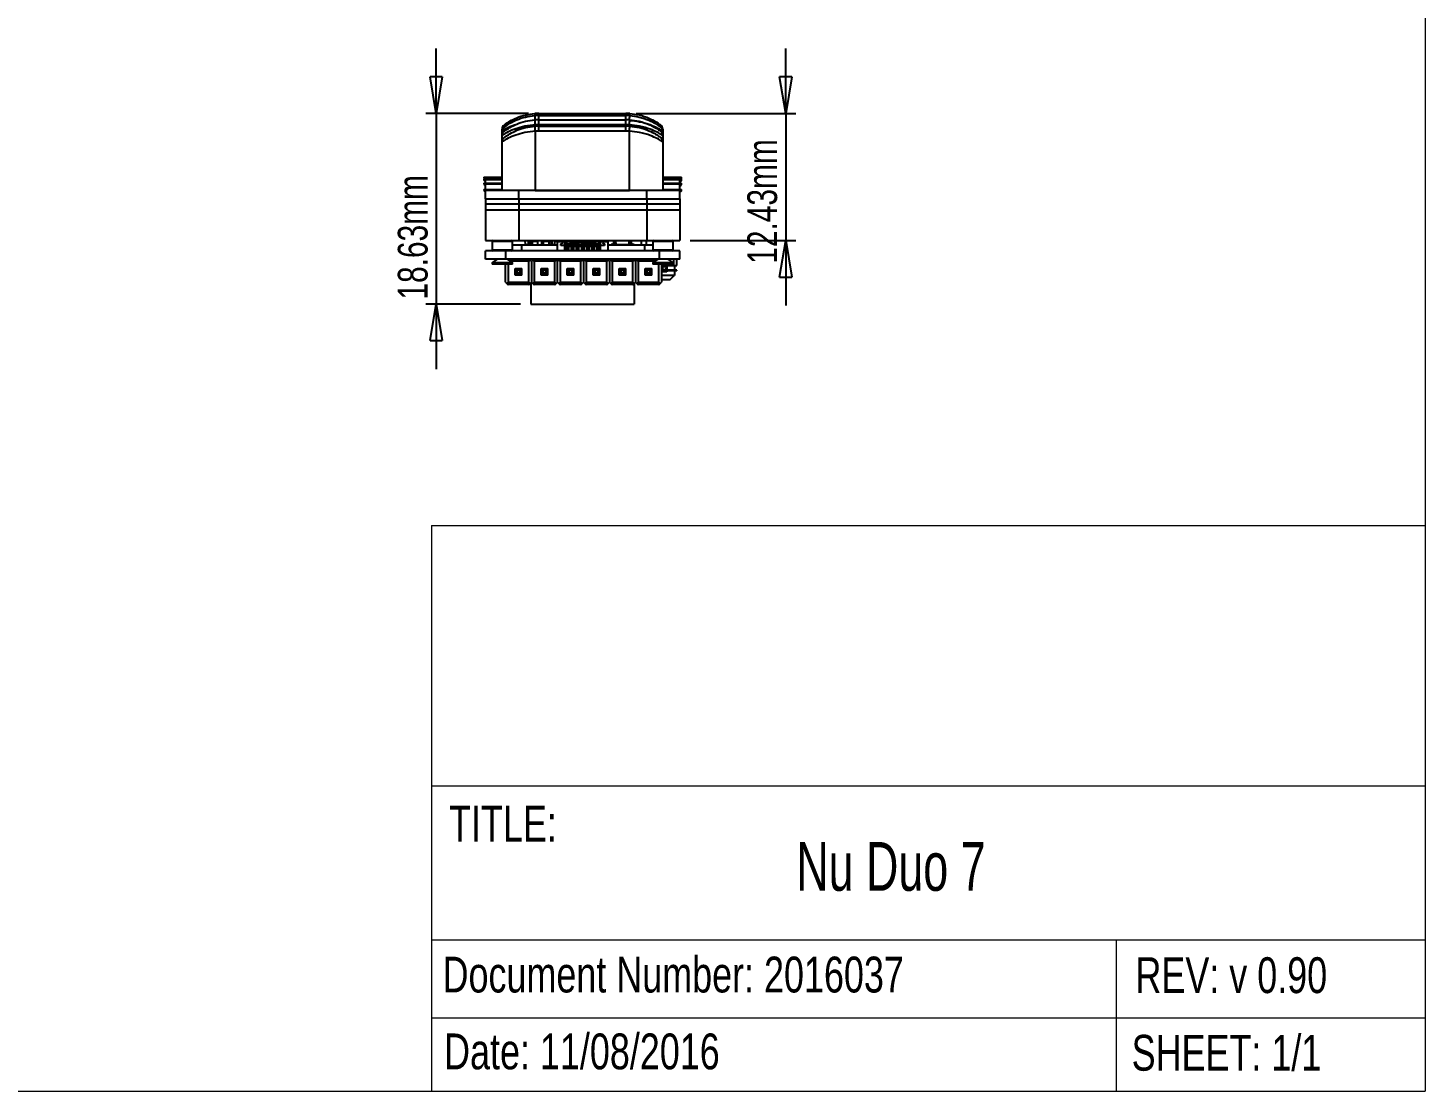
# Model space of a CAD drawing. Header units: millimetres. Extents: x 5 to 292, y 4 to 204.
# Drawn here: x 155.4 to 291.9, y 4.5 to 108.3 of the extents above; entities that cross this region are included whole.
import ezdxf

# ---------------------------------------------------------------- set-up
doc = ezdxf.new("R2010")
doc.units = ezdxf.units.MM
doc.layers.add('LAYER_1', color=179, linetype='Continuous')
doc.styles.add('SLDTEXTSTYLE0', font='TXT', dxfattribs={"width": 0.75})
doc.styles.add('SLDTEXTSTYLE1', font='TXT', dxfattribs={"width": 0.6875})
doc.dimstyles.new('SLDDIMSTYLE0', dxfattribs={"dimtxt": 2.910417, "dimasz": 3.556, "dimexe": 0, "dimexo": 0.0625, "dimgap": 0.727604, "dimtad": 1, "dimrnd": 1e-09, "dimzin": 12, "dimdsep": 46, "dimtxsty": 'SLDTEXTSTYLE0', "dimblk1": 'CLOSED', "dimblk2": 'CLOSED', "dimsah": 1, "dimcen": 0.09, "dimadec": 0, "dimazin": 3, "dimtfac": 1, "dimtmove": 0, "dimatfit": 0, "dimldrblk": 'CLOSED', "dimfxl": 1, "dimfrac": 2, "dimtolj": 1, "dimtzin": 12, "dimarcsym": 0})

# ---------------------------------------------------------------- blocks, each defined once
blk = doc.blocks.new('_CLOSED')
at = {"color": 0, "linetype": 'ByBlock', "lineweight": -2}
for p, q in [((-1, 0.166667), (0, 0)), ((-1, 0.166667), (-1, -0.166667)), ((0, 0), (-1, -0.166667)), ((0, 0), (-1, 0))]:
    blk.add_line(p, q, dxfattribs=at)
blk = doc.blocks.new('_D')
at = {"layer": 'LAYER_1'}
for p, q in [((195.3, 100), (195.3, 106.35)), ((204.33, 100), (194.3, 100)), ((195.3, 100), (195.3, 81.37)), ((203.54, 81.37), (194.3, 81.37)), ((195.3, 81.37), (195.3, 75.02))]:
    blk.add_line(p, q, dxfattribs=at)
at = {"layer": 'LAYER_1', "xscale": 3.556, "yscale": 3.556}
for p, rotation in [((195.3, 100, -24.39), 270), ((195.3, 81.37, -24.39), 90)]:
    blk.add_blockref('_CLOSED', p, dxfattribs=dict(at, rotation=rotation))
at = {"layer": 'LAYER_1', "insert": (191.55, 81.81), "char_height": 2.91, "attachment_point": 1, "rotation": 90, "style": 'SLDTEXTSTYLE0'}
blk.add_mtext('18.63mm', dxfattribs=at)
blk = doc.blocks.new('_D_1')
at = {"layer": 'LAYER_1'}
for p, q in [((229.45, 100), (229.45, 106.35)), ((214.83, 100), (230.45, 100)), ((229.45, 100), (229.45, 87.57)), ((220.11, 87.57), (230.45, 87.57)), ((229.45, 87.57), (229.45, 81.22))]:
    blk.add_line(p, q, dxfattribs=at)
at = {"layer": 'LAYER_1', "xscale": 3.556, "yscale": 3.556}
for p, rotation in [((229.45, 100, -24.39), 270), ((229.45, 87.57, -24.39), 90)]:
    blk.add_blockref('_CLOSED', p, dxfattribs=dict(at, rotation=rotation))
at = {"layer": 'LAYER_1', "insert": (225.7, 85.31), "char_height": 2.91, "attachment_point": 1, "rotation": 90, "style": 'SLDTEXTSTYLE0'}
blk.add_mtext('12.43mm', dxfattribs=at)

msp = doc.modelspace()

# ---------------------------------------------------------------- linework, layer by layer
at = {"color": 7, "linetype": 'Continuous', "lineweight": 18}
for p, q in [((291.92, 204.48), (291.92, 4.48)), ((194.842, 59.73), (291.92, 59.73)), ((194.842, 59.73), (194.842, 4.48)), ((291.92, 34.257), (194.842, 34.257)), ((194.842, 19.24), (291.92, 19.24)), ((261.764, 11.63), (261.764, 19.24)), ((194.842, 11.63), (291.92, 11.63)), ((261.764, 4.48), (261.764, 11.63)), ((4.92, 4.48), (291.92, 4.48))]:
    msp.add_line(p, q, dxfattribs=at)
at = {"color": 7, "linetype": 'Continuous', "lineweight": 25}
for p, q in [((205.334, 99.998), (213.834, 99.998)), ((205.334, 99.794), (213.834, 99.794)), ((201.734, 98.261), (201.734, 98.465)), ((205.334, 98.884), (205.334, 99.384)), ((205.334, 99.384), (213.834, 99.384)), ((213.834, 98.884), (205.334, 98.884)), ((205.334, 98.268), (205.334, 98.768)), ((205.334, 98.768), (213.834, 98.768)), ((213.834, 98.884), (213.834, 99.384)), ((213.834, 98.268), (213.834, 98.768)), ((217.434, 98.465), (217.434, 98.261)), ((201.734, 97.851), (201.734, 98.261)), ((201.734, 97.235), (201.734, 97.851)), ((201.734, 92.468), (201.734, 97.235)), ((204.984, 98.257), (204.984, 92.468)), ((213.834, 98.268), (205.334, 98.268)), ((214.184, 92.468), (214.184, 98.257)), ((217.434, 98.261), (217.434, 97.851)), ((217.434, 97.851), (217.434, 97.235)), ((217.434, 97.235), (217.434, 92.468)), ((199.965, 93.784), (199.965, 93.698)), ((199.965, 93.784), (201.734, 93.784)), ((199.965, 93.58), (199.965, 93.494)), ((199.965, 93.58), (201.734, 93.58)), ((199.965, 93.17), (199.965, 93.084)), ((199.965, 93.17), (201.734, 93.17)), ((200.006, 93.618), (200.058, 93.58)), ((200.006, 93.413), (200.115, 93.334)), ((200.006, 93.003), (200.115, 92.924)), ((200.115, 93.58), (200.115, 93.698)), ((201.734, 93.698), (200.115, 93.698)), ((200.115, 93.17), (200.115, 93.494)), ((201.734, 93.494), (200.115, 93.494)), ((200.115, 92.554), (200.115, 93.084)), ((201.734, 93.084), (200.115, 93.084)), ((217.434, 93.784), (219.264, 93.784)), ((219.115, 93.698), (217.434, 93.698)), ((217.434, 93.58), (219.264, 93.58)), ((219.115, 93.494), (217.434, 93.494)), ((217.434, 93.17), (219.264, 93.17)), ((219.115, 93.084), (217.434, 93.084)), ((219.115, 93.58), (219.115, 93.698)), ((219.115, 93.17), (219.115, 93.494)), ((219.115, 93.334), (219.223, 93.413)), ((219.115, 92.554), (219.115, 93.084)), ((219.115, 92.924), (219.223, 93.003)), ((219.171, 93.58), (219.223, 93.618)), ((219.265, 93.698), (219.265, 93.784)), ((219.265, 93.494), (219.265, 93.58)), ((219.265, 93.084), (219.265, 93.17)), ((199.965, 92.554), (199.965, 92.468)), ((199.965, 92.554), (201.734, 92.554)), ((200.006, 92.388), (200.115, 92.309)), ((200.115, 91.668), (200.115, 92.468)), ((203.365, 92.468), (200.115, 92.468)), ((200.115, 91.668), (200.115, 91.168)), ((200.115, 91.668), (203.365, 91.668)), ((203.365, 91.668), (203.365, 92.468)), ((215.865, 92.468), (203.365, 92.468)), ((203.365, 91.668), (203.365, 91.168)), ((203.365, 91.668), (215.865, 91.668)), ((204.984, 92.468), (214.184, 92.468)), ((215.865, 91.668), (215.865, 92.468)), ((219.115, 92.468), (215.865, 92.468)), ((215.865, 91.668), (215.865, 91.168)), ((215.865, 91.668), (219.115, 91.668)), ((217.434, 92.554), (219.264, 92.554)), ((219.115, 91.668), (219.115, 92.468)), ((219.115, 92.309), (219.223, 92.388)), ((219.115, 91.668), (219.115, 91.168)), ((219.265, 92.468), (219.265, 92.554)), ((200.115, 91.168), (200.115, 90.568)), ((200.115, 91.168), (203.365, 91.168)), ((200.115, 90.568), (200.115, 87.568)), ((200.115, 90.568), (203.365, 90.568)), ((203.365, 91.168), (203.365, 90.568)), ((203.365, 91.168), (215.865, 91.168)), ((203.365, 90.568), (203.365, 87.568)), ((203.365, 90.568), (215.865, 90.568)), ((215.865, 91.168), (215.865, 90.568)), ((215.865, 91.168), (219.115, 91.168)), ((215.865, 90.568), (215.865, 87.568)), ((215.865, 90.568), (219.115, 90.568)), ((219.115, 91.168), (219.115, 90.568)), ((219.115, 90.568), (219.115, 87.568)), ((200.115, 87.568), (203.365, 87.568)), ((200.765, 87.468), (200.765, 86.668)), ((202.765, 86.668), (202.765, 87.468)), ((203.365, 87.568), (215.865, 87.568)), ((204.035, 87.191), (203.989, 87.568)), ((204.278, 87.568), (204.278, 87.338)), ((204.702, 87.168), (204.702, 87.518)), ((204.702, 87.518), (205.212, 87.518)), ((204.708, 87.528), (204.708, 87.518)), ((204.708, 87.528), (205.207, 87.528)), ((204.761, 87.528), (204.761, 87.568)), ((205.137, 87.528), (205.137, 87.568)), ((205.207, 87.528), (205.207, 87.518)), ((205.212, 87.518), (205.212, 87.173)), ((205.58, 87.518), (205.73, 87.518)), ((205.58, 87.518), (205.58, 87.173)), ((205.73, 87.488), (205.61, 87.488)), ((205.61, 87.198), (205.61, 87.488)), ((205.73, 87.518), (205.73, 87.488)), ((205.73, 87.518), (205.781, 87.518)), ((205.73, 87.488), (205.798, 87.488)), ((205.78, 87.517), (205.798, 87.517)), ((205.78, 87.517), (205.78, 87.488)), ((205.781, 87.528), (205.781, 87.518)), ((205.781, 87.528), (205.803, 87.528)), ((205.781, 87.518), (205.798, 87.518)), ((205.798, 87.168), (205.798, 87.518)), ((205.798, 87.518), (206.308, 87.518)), ((205.803, 87.528), (205.803, 87.518)), ((205.803, 87.528), (206.302, 87.528)), ((205.997, 87.568), (205.997, 87.528)), ((206.15, 87.568), (206.15, 87.528)), ((206.302, 87.528), (206.302, 87.518)), ((206.302, 87.528), (206.38, 87.528)), ((206.308, 87.518), (206.308, 87.173)), ((206.308, 87.518), (206.38, 87.518)), ((206.308, 87.517), (206.38, 87.517)), ((206.308, 87.488), (206.43, 87.488)), ((206.38, 87.528), (206.38, 87.518)), ((206.38, 87.528), (206.38, 87.518)), ((206.38, 87.528), (206.38, 87.528)), ((206.38, 87.518), (206.43, 87.518)), ((206.38, 87.488), (206.38, 87.517)), ((206.43, 87.518), (206.43, 87.488)), ((206.58, 87.518), (206.43, 87.518)), ((206.43, 87.488), (206.55, 87.488)), ((206.55, 87.488), (206.55, 87.198)), ((206.58, 87.168), (206.58, 87.518)), ((206.634, 87.338), (206.634, 87.568)), ((206.891, 87.168), (206.891, 87.518)), ((206.891, 87.518), (207.401, 87.518)), ((206.896, 87.528), (206.896, 87.518)), ((206.896, 87.528), (207.396, 87.528)), ((206.917, 87.528), (206.922, 87.568)), ((207.116, 87.468), (207.116, 86.568)), ((207.116, 87.468), (207.566, 87.468)), ((207.396, 87.528), (207.396, 87.518)), ((207.401, 87.518), (207.401, 87.468)), ((207.566, 87.468), (207.616, 87.468)), ((207.566, 87.468), (207.616, 87.418)), ((207.616, 87.448), (207.587, 87.448)), ((207.616, 87.468), (207.616, 87.518)), ((207.616, 87.518), (207.738, 87.518)), ((207.616, 87.468), (207.866, 87.468)), ((207.616, 87.418), (207.616, 87.468)), ((207.616, 87.418), (207.616, 87.288)), ((207.622, 87.528), (207.622, 87.518)), ((207.622, 87.528), (207.623, 87.528)), ((207.623, 87.528), (207.623, 87.518)), ((207.623, 87.528), (207.738, 87.528)), ((207.738, 87.468), (207.738, 87.568)), ((207.808, 87.568), (207.808, 87.468)), ((207.808, 87.528), (207.918, 87.528)), ((207.808, 87.518), (207.919, 87.518)), ((207.866, 87.468), (207.916, 87.468)), ((207.866, 87.088), (207.866, 87.468)), ((207.925, 87.468), (207.913, 87.568)), ((207.916, 87.468), (208.016, 87.468)), ((207.916, 87.088), (207.916, 87.468)), ((208.004, 87.468), (208.004, 87.518)), ((208.004, 87.518), (208.514, 87.518)), ((208.009, 87.528), (208.009, 87.518)), ((208.009, 87.528), (208.508, 87.528)), ((208.016, 87.468), (208.416, 87.468)), ((208.016, 87.468), (208.016, 87.258)), ((208.416, 87.468), (208.516, 87.468)), ((208.416, 87.258), (208.416, 87.468)), ((208.508, 87.528), (208.508, 87.518)), ((208.514, 87.518), (208.514, 87.468)), ((208.516, 87.468), (210.716, 87.468)), ((208.516, 87.338), (208.516, 87.468)), ((208.566, 87.378), (208.566, 87.428)), ((208.566, 87.428), (210.666, 87.428)), ((210.666, 87.378), (208.566, 87.378)), ((209.095, 87.468), (209.095, 87.518)), ((209.095, 87.518), (209.605, 87.518)), ((209.101, 87.528), (209.101, 87.518)), ((209.101, 87.528), (209.6, 87.528)), ((209.241, 87.528), (209.246, 87.568)), ((209.286, 87.528), (209.286, 87.568)), ((209.35, 87.528), (209.35, 87.568)), ((209.42, 87.568), (209.42, 87.528)), ((209.6, 87.528), (209.6, 87.518)), ((209.605, 87.518), (209.605, 87.468)), ((210.177, 87.468), (210.177, 87.518)), ((210.177, 87.518), (210.687, 87.518)), ((210.182, 87.528), (210.182, 87.518)), ((210.182, 87.528), (210.682, 87.528)), ((210.666, 87.428), (210.666, 87.378)), ((210.675, 87.568), (210.675, 87.528)), ((210.682, 87.528), (210.682, 87.518)), ((210.687, 87.518), (210.687, 87.468)), ((210.716, 87.468), (210.816, 87.468)), ((210.716, 87.338), (210.716, 87.468)), ((210.811, 87.518), (210.972, 87.518)), ((210.811, 87.468), (210.811, 87.518)), ((210.816, 87.528), (210.816, 87.518)), ((210.816, 87.528), (210.817, 87.528)), ((210.816, 87.468), (211.216, 87.468)), ((210.816, 87.468), (210.816, 87.258)), ((210.817, 87.528), (210.817, 87.518)), ((210.817, 87.528), (210.977, 87.528)), ((210.972, 87.468), (210.972, 87.518)), ((210.972, 87.518), (211.482, 87.518)), ((210.977, 87.528), (210.977, 87.518)), ((210.977, 87.528), (211.476, 87.528)), ((211.158, 87.528), (211.158, 87.568)), ((211.216, 87.468), (211.316, 87.468)), ((211.216, 87.258), (211.216, 87.468)), ((211.316, 87.468), (211.366, 87.468)), ((211.316, 87.088), (211.316, 87.468)), ((211.366, 87.468), (211.616, 87.468)), ((211.366, 87.088), (211.366, 87.468)), ((211.442, 87.528), (211.447, 87.568)), ((211.476, 87.528), (211.476, 87.518)), ((211.482, 87.518), (211.482, 87.468)), ((211.616, 87.468), (211.666, 87.468)), ((211.616, 87.418), (211.666, 87.468)), ((211.616, 87.418), (211.616, 87.468)), ((211.646, 87.448), (211.616, 87.448)), ((211.616, 87.418), (211.616, 87.288)), ((211.666, 87.468), (212.116, 87.468)), ((212.116, 86.568), (212.116, 87.468)), ((212.667, 87.338), (212.667, 87.568)), ((212.737, 87.568), (212.737, 87.338)), ((212.737, 87.394), (212.863, 87.394)), ((212.888, 87.191), (212.842, 87.568)), ((214.128, 87.191), (214.175, 87.568)), ((214.153, 87.394), (214.218, 87.394)), ((214.218, 87.394), (214.218, 87.389)), ((214.218, 87.168), (214.218, 87.389)), ((214.279, 87.338), (214.279, 87.568)), ((214.349, 87.568), (214.349, 87.338)), ((215.322, 87.568), (215.322, 87.168)), ((215.822, 87.568), (215.822, 87.168)), ((215.865, 87.568), (219.115, 87.568)), ((216.465, 87.468), (216.465, 86.668)), ((218.465, 86.668), (218.465, 87.468)), ((200.115, 85.768), (200.115, 86.568)), ((202.115, 86.568), (200.115, 86.568)), ((202.115, 85.768), (202.115, 86.568)), ((217.115, 86.568), (202.115, 86.568)), ((202.765, 87.168), (203.649, 87.168)), ((203.649, 87.168), (203.649, 86.568)), ((203.649, 87.168), (207.116, 87.168)), ((204.035, 87.191), (204.278, 87.191)), ((204.278, 87.338), (204.278, 87.238)), ((204.278, 87.168), (204.278, 87.238)), ((204.278, 87.238), (204.702, 87.238)), ((205.212, 87.173), (205.212, 87.168)), ((205.58, 87.168), (205.58, 87.173)), ((205.798, 87.198), (205.61, 87.198)), ((206.33, 87.198), (206.308, 87.198)), ((206.308, 87.173), (206.308, 87.168)), ((206.55, 87.198), (206.33, 87.198)), ((206.33, 87.198), (206.33, 87.168)), ((206.634, 87.238), (206.58, 87.238)), ((206.634, 87.238), (206.634, 87.338)), ((206.634, 87.168), (206.634, 87.238)), ((206.634, 87.191), (206.876, 87.191)), ((206.876, 87.191), (206.891, 87.318)), ((207.486, 87.248), (207.616, 87.288)), ((207.486, 87.088), (207.486, 87.248)), ((207.866, 87.088), (207.486, 87.088)), ((207.516, 87.228), (207.616, 87.258)), ((207.516, 87.148), (207.516, 87.228)), ((207.616, 87.088), (207.516, 87.148)), ((207.616, 87.258), (207.616, 87.288)), ((207.866, 86.568), (207.866, 87.088)), ((208.031, 87.088), (207.866, 87.088)), ((207.866, 87.038), (208.031, 87.038)), ((208.016, 87.153), (207.951, 87.088)), ((207.981, 86.998), (207.981, 86.658)), ((208.031, 86.998), (207.981, 86.998)), ((208.031, 86.948), (207.981, 86.998)), ((207.981, 86.658), (208.031, 86.708)), ((207.981, 86.658), (208.031, 86.658)), ((208.031, 86.968), (208.011, 86.968)), ((208.016, 87.258), (208.416, 87.258)), ((208.016, 87.258), (208.016, 87.153)), ((208.016, 87.198), (208.031, 87.198)), ((208.016, 87.153), (208.016, 87.085)), ((208.016, 87.085), (208.016, 87.038)), ((208.031, 87.218), (208.031, 87.258)), ((208.031, 87.038), (208.031, 87.218)), ((208.031, 87.218), (208.201, 87.218)), ((208.031, 86.918), (208.031, 87.038)), ((208.031, 87.038), (208.201, 87.038)), ((208.031, 86.848), (208.031, 86.918)), ((208.031, 86.918), (208.201, 86.918)), ((208.201, 86.848), (208.031, 86.848)), ((208.031, 86.668), (208.031, 86.848)), ((208.031, 86.568), (208.031, 86.668)), ((208.031, 86.668), (208.201, 86.668)), ((208.201, 87.218), (208.201, 87.258)), ((208.201, 87.038), (208.201, 87.218)), ((208.201, 87.198), (208.216, 87.198)), ((208.281, 87.088), (208.201, 87.088)), ((208.201, 87.038), (208.531, 87.038)), ((208.201, 86.918), (208.201, 87.038)), ((208.251, 86.998), (208.201, 86.998)), ((208.201, 86.948), (208.251, 86.998)), ((208.221, 86.968), (208.201, 86.968)), ((208.201, 86.848), (208.201, 86.918)), ((208.201, 86.668), (208.201, 86.848)), ((208.201, 86.708), (208.251, 86.658)), ((208.201, 86.568), (208.201, 86.668)), ((208.201, 86.658), (208.251, 86.658)), ((208.216, 87.153), (208.216, 87.258)), ((208.231, 87.138), (208.216, 87.153)), ((208.216, 87.153), (208.216, 87.102)), ((208.216, 87.102), (208.216, 87.044)), ((208.281, 87.088), (208.231, 87.138)), ((208.501, 87.138), (208.231, 87.138)), ((208.251, 86.658), (208.251, 86.998)), ((208.281, 87.088), (208.451, 87.088)), ((208.516, 87.258), (208.416, 87.258)), ((208.501, 87.138), (208.451, 87.088)), ((208.531, 87.088), (208.451, 87.088)), ((208.481, 86.998), (208.481, 86.658)), ((208.531, 86.998), (208.481, 86.998)), ((208.531, 86.948), (208.481, 86.998)), ((208.481, 86.658), (208.531, 86.708)), ((208.481, 86.658), (208.531, 86.658)), ((208.516, 87.153), (208.501, 87.138)), ((208.531, 86.968), (208.511, 86.968)), ((208.516, 87.338), (208.516, 87.258)), ((210.716, 87.338), (208.516, 87.338)), ((208.716, 87.298), (208.516, 87.298)), ((208.516, 87.258), (208.516, 87.153)), ((208.516, 87.198), (208.531, 87.198)), ((208.516, 87.153), (208.516, 87.102)), ((208.516, 87.102), (208.516, 87.044)), ((208.531, 87.288), (208.531, 87.338)), ((208.531, 87.218), (208.531, 87.288)), ((208.531, 87.038), (208.531, 87.218)), ((208.531, 87.218), (208.701, 87.218)), ((208.531, 86.918), (208.531, 87.038)), ((208.531, 87.038), (208.701, 87.038)), ((208.531, 86.848), (208.531, 86.918)), ((208.531, 86.918), (208.701, 86.918)), ((208.531, 86.668), (208.531, 86.848)), ((208.701, 86.848), (208.531, 86.848)), ((208.531, 86.568), (208.531, 86.668)), ((208.531, 86.668), (208.701, 86.668)), ((208.541, 87.338), (208.541, 87.218)), ((208.691, 87.218), (208.691, 87.338)), ((208.701, 87.288), (208.701, 87.338)), ((208.701, 87.218), (208.701, 87.288)), ((208.701, 87.038), (208.701, 87.218)), ((208.701, 87.198), (208.716, 87.198)), ((208.766, 87.088), (208.701, 87.088)), ((208.701, 86.918), (208.701, 87.038)), ((208.701, 87.038), (209.031, 87.038)), ((208.751, 86.998), (208.701, 86.998)), ((208.701, 86.948), (208.751, 86.998)), ((208.721, 86.968), (208.701, 86.968)), ((208.701, 86.848), (208.701, 86.918)), ((208.701, 86.668), (208.701, 86.848)), ((208.701, 86.708), (208.751, 86.658)), ((208.701, 86.568), (208.701, 86.668)), ((208.701, 86.658), (208.751, 86.658)), ((208.716, 87.338), (208.716, 87.153)), ((209.016, 87.153), (208.716, 87.153)), ((208.716, 87.153), (208.716, 87.138)), ((208.766, 87.088), (208.716, 87.138)), ((208.716, 87.138), (208.716, 87.088)), ((208.716, 87.088), (208.716, 87.038)), ((208.751, 86.658), (208.751, 86.998)), ((208.766, 87.088), (208.966, 87.088)), ((208.966, 87.088), (209.016, 87.138)), ((209.031, 87.088), (208.966, 87.088)), ((208.981, 86.998), (208.981, 86.658)), ((209.031, 86.998), (208.981, 86.998)), ((209.031, 86.948), (208.981, 86.998)), ((208.981, 86.658), (209.031, 86.708)), ((208.981, 86.658), (209.031, 86.658)), ((209.031, 86.968), (209.011, 86.968)), ((209.016, 87.338), (209.016, 87.153)), ((209.216, 87.298), (209.016, 87.298)), ((209.016, 87.198), (209.031, 87.198)), ((209.016, 87.153), (209.016, 87.138)), ((209.016, 87.138), (209.016, 87.088)), ((209.016, 87.088), (209.016, 87.038)), ((209.031, 87.288), (209.031, 87.338)), ((209.031, 87.218), (209.031, 87.288)), ((209.031, 87.038), (209.031, 87.218)), ((209.031, 87.218), (209.201, 87.218)), ((209.031, 86.918), (209.031, 87.038)), ((209.031, 87.038), (209.201, 87.038)), ((209.031, 86.848), (209.031, 86.918)), ((209.031, 86.918), (209.201, 86.918)), ((209.201, 86.848), (209.031, 86.848)), ((209.031, 86.668), (209.031, 86.848)), ((209.031, 86.668), (209.201, 86.668)), ((209.031, 86.568), (209.031, 86.668)), ((209.041, 87.338), (209.041, 87.218)), ((209.191, 87.218), (209.191, 87.338)), ((209.201, 87.288), (209.201, 87.338)), ((209.201, 87.218), (209.201, 87.288)), ((209.201, 87.038), (209.201, 87.218)), ((209.201, 87.198), (209.216, 87.198)), ((209.266, 87.088), (209.201, 87.088)), ((209.201, 86.918), (209.201, 87.038)), ((209.201, 87.038), (209.531, 87.038)), ((209.251, 86.998), (209.201, 86.998)), ((209.201, 86.948), (209.251, 86.998)), ((209.221, 86.968), (209.201, 86.968)), ((209.201, 86.848), (209.201, 86.918)), ((209.201, 86.668), (209.201, 86.848)), ((209.201, 86.708), (209.251, 86.658)), ((209.201, 86.568), (209.201, 86.668)), ((209.201, 86.658), (209.251, 86.658)), ((209.216, 87.338), (209.216, 87.138)), ((209.266, 87.088), (209.216, 87.138)), ((209.216, 87.138), (209.216, 87.088)), ((209.516, 87.138), (209.216, 87.138)), ((209.216, 87.088), (209.216, 87.038)), ((209.251, 86.658), (209.251, 86.998)), ((209.266, 87.088), (209.466, 87.088)), ((209.466, 87.088), (209.516, 87.138)), ((209.531, 87.088), (209.466, 87.088)), ((209.481, 86.998), (209.481, 86.658)), ((209.531, 86.998), (209.481, 86.998)), ((209.531, 86.948), (209.481, 86.998)), ((209.481, 86.658), (209.531, 86.708)), ((209.481, 86.658), (209.531, 86.658)), ((209.531, 86.968), (209.511, 86.968)), ((209.516, 87.338), (209.516, 87.138)), ((209.716, 87.298), (209.516, 87.298)), ((209.516, 87.198), (209.531, 87.198)), ((209.516, 87.138), (209.516, 87.088)), ((209.516, 87.088), (209.516, 87.038)), ((209.531, 87.288), (209.531, 87.338)), ((209.531, 87.218), (209.531, 87.288)), ((209.531, 87.038), (209.531, 87.218)), ((209.531, 87.218), (209.701, 87.218)), ((209.531, 86.918), (209.531, 87.038)), ((209.531, 87.038), (209.701, 87.038)), ((209.531, 86.848), (209.531, 86.918)), ((209.531, 86.918), (209.701, 86.918)), ((209.701, 86.848), (209.531, 86.848)), ((209.531, 86.668), (209.531, 86.848)), ((209.531, 86.668), (209.701, 86.668)), ((209.531, 86.568), (209.531, 86.668)), ((209.541, 87.338), (209.541, 87.218)), ((209.691, 87.218), (209.691, 87.338)), ((209.701, 87.288), (209.701, 87.338)), ((209.701, 87.218), (209.701, 87.288)), ((209.701, 87.038), (209.701, 87.218)), ((209.701, 87.198), (209.716, 87.198)), ((209.766, 87.088), (209.701, 87.088)), ((209.701, 87.038), (210.031, 87.038)), ((209.701, 86.918), (209.701, 87.038)), ((209.751, 86.998), (209.701, 86.998)), ((209.701, 86.948), (209.751, 86.998)), ((209.721, 86.968), (209.701, 86.968)), ((209.701, 86.848), (209.701, 86.918)), ((209.701, 86.668), (209.701, 86.848)), ((209.701, 86.708), (209.751, 86.658)), ((209.701, 86.568), (209.701, 86.668)), ((209.701, 86.658), (209.751, 86.658)), ((209.716, 87.338), (209.716, 87.153)), ((210.016, 87.153), (209.716, 87.153)), ((209.716, 87.153), (209.716, 87.138)), ((209.716, 87.138), (209.716, 87.088)), ((209.766, 87.088), (209.716, 87.138)), ((209.716, 87.088), (209.716, 87.038)), ((209.751, 86.658), (209.751, 86.998)), ((209.766, 87.088), (209.966, 87.088)), ((209.966, 87.088), (210.016, 87.138)), ((210.031, 87.088), (209.966, 87.088)), ((209.981, 86.998), (209.981, 86.658)), ((210.031, 86.998), (209.981, 86.998)), ((210.031, 86.948), (209.981, 86.998)), ((209.981, 86.658), (210.031, 86.708)), ((209.981, 86.658), (210.031, 86.658)), ((210.031, 86.968), (210.011, 86.968)), ((210.016, 87.338), (210.016, 87.153)), ((210.216, 87.298), (210.016, 87.298)), ((210.016, 87.198), (210.031, 87.198)), ((210.016, 87.153), (210.016, 87.138)), ((210.016, 87.138), (210.016, 87.088)), ((210.016, 87.088), (210.016, 87.038)), ((210.031, 87.288), (210.031, 87.338)), ((210.031, 87.218), (210.031, 87.288)), ((210.031, 87.038), (210.031, 87.218)), ((210.031, 87.218), (210.201, 87.218)), ((210.031, 86.918), (210.031, 87.038)), ((210.031, 87.038), (210.201, 87.038)), ((210.031, 86.848), (210.031, 86.918)), ((210.031, 86.918), (210.201, 86.918)), ((210.031, 86.668), (210.031, 86.848)), ((210.201, 86.848), (210.031, 86.848)), ((210.031, 86.668), (210.201, 86.668)), ((210.031, 86.568), (210.031, 86.668)), ((210.041, 87.338), (210.041, 87.218)), ((210.191, 87.218), (210.191, 87.338)), ((210.201, 87.288), (210.201, 87.338)), ((210.201, 87.218), (210.201, 87.288)), ((210.201, 87.038), (210.201, 87.218)), ((210.201, 87.198), (210.216, 87.198)), ((210.266, 87.088), (210.201, 87.088)), ((210.201, 87.038), (210.531, 87.038)), ((210.201, 86.918), (210.201, 87.038)), ((210.251, 86.998), (210.201, 86.998)), ((210.201, 86.948), (210.251, 86.998)), ((210.221, 86.968), (210.201, 86.968)), ((210.201, 86.848), (210.201, 86.918)), ((210.201, 86.668), (210.201, 86.848)), ((210.201, 86.708), (210.251, 86.658)), ((210.201, 86.568), (210.201, 86.668)), ((210.201, 86.658), (210.251, 86.658)), ((210.216, 87.338), (210.216, 87.153)), ((210.516, 87.153), (210.216, 87.153)), ((210.216, 87.153), (210.216, 87.138)), ((210.216, 87.138), (210.216, 87.088)), ((210.266, 87.088), (210.216, 87.138)), ((210.216, 87.088), (210.216, 87.038)), ((210.251, 86.658), (210.251, 86.998)), ((210.266, 87.088), (210.466, 87.088)), ((210.466, 87.088), (210.516, 87.138)), ((210.531, 87.088), (210.466, 87.088)), ((210.481, 86.998), (210.481, 86.658)), ((210.531, 86.998), (210.481, 86.998)), ((210.531, 86.948), (210.481, 86.998)), ((210.481, 86.658), (210.531, 86.708)), ((210.481, 86.658), (210.531, 86.658)), ((210.531, 86.968), (210.511, 86.968)), ((210.516, 87.338), (210.516, 87.153)), ((210.716, 87.298), (210.516, 87.298)), ((210.516, 87.198), (210.531, 87.198)), ((210.516, 87.153), (210.516, 87.138)), ((210.516, 87.138), (210.516, 87.088)), ((210.516, 87.088), (210.516, 87.038)), ((210.531, 87.288), (210.531, 87.338)), ((210.531, 87.218), (210.531, 87.288)), ((210.531, 87.038), (210.531, 87.218)), ((210.531, 87.218), (210.701, 87.218)), ((210.531, 86.918), (210.531, 87.038)), ((210.531, 87.038), (210.701, 87.038)), ((210.531, 86.848), (210.531, 86.918)), ((210.531, 86.918), (210.701, 86.918)), ((210.531, 86.668), (210.531, 86.848)), ((210.701, 86.848), (210.531, 86.848)), ((210.531, 86.668), (210.701, 86.668)), ((210.531, 86.568), (210.531, 86.668)), ((210.541, 87.338), (210.541, 87.218)), ((210.691, 87.218), (210.691, 87.338)), ((210.701, 87.288), (210.701, 87.338)), ((210.701, 87.218), (210.701, 87.288)), ((210.701, 87.038), (210.701, 87.218)), ((210.701, 87.198), (210.716, 87.198)), ((210.766, 87.088), (210.701, 87.088)), ((210.701, 87.038), (211.031, 87.038)), ((210.701, 86.918), (210.701, 87.038)), ((210.751, 86.998), (210.701, 86.998)), ((210.701, 86.948), (210.751, 86.998)), ((210.721, 86.968), (210.701, 86.968)), ((210.701, 86.848), (210.701, 86.918)), ((210.701, 86.668), (210.701, 86.848)), ((210.701, 86.708), (210.751, 86.658)), ((210.701, 86.568), (210.701, 86.668)), ((210.701, 86.658), (210.751, 86.658)), ((210.716, 87.338), (210.716, 87.258)), ((210.816, 87.258), (210.716, 87.258)), ((210.716, 87.138), (210.716, 87.258)), ((210.716, 87.138), (210.766, 87.088)), ((211.016, 87.138), (210.716, 87.138)), ((210.716, 87.138), (210.716, 87.088)), ((210.716, 87.088), (210.716, 87.038)), ((210.751, 86.658), (210.751, 86.998)), ((210.766, 87.088), (210.966, 87.088)), ((210.816, 87.258), (211.216, 87.258)), ((210.966, 87.088), (211.016, 87.138)), ((211.031, 87.088), (210.966, 87.088)), ((210.981, 86.998), (210.981, 86.658)), ((211.031, 86.998), (210.981, 86.998)), ((211.031, 86.948), (210.981, 86.998)), ((210.981, 86.658), (211.031, 86.708)), ((210.981, 86.658), (211.031, 86.658)), ((211.031, 86.968), (211.011, 86.968)), ((211.016, 87.258), (211.016, 87.138)), ((211.016, 87.198), (211.031, 87.198)), ((211.016, 87.138), (211.016, 87.088)), ((211.016, 87.038), (211.016, 87.088)), ((211.031, 87.218), (211.031, 87.258)), ((211.031, 87.038), (211.031, 87.218)), ((211.031, 87.218), (211.201, 87.218)), ((211.031, 86.918), (211.031, 87.038)), ((211.031, 87.038), (211.201, 87.038)), ((211.031, 86.848), (211.031, 86.918)), ((211.031, 86.918), (211.201, 86.918)), ((211.031, 86.668), (211.031, 86.848)), ((211.201, 86.848), (211.031, 86.848)), ((211.031, 86.568), (211.031, 86.668)), ((211.031, 86.668), (211.201, 86.668)), ((211.201, 87.218), (211.201, 87.258)), ((211.201, 87.038), (211.201, 87.218)), ((211.201, 87.198), (211.216, 87.198)), ((211.366, 87.088), (211.201, 87.088)), ((211.201, 87.038), (211.366, 87.038)), ((211.201, 86.918), (211.201, 87.038)), ((211.251, 86.998), (211.201, 86.998)), ((211.201, 86.948), (211.251, 86.998)), ((211.221, 86.968), (211.201, 86.968)), ((211.201, 86.848), (211.201, 86.918)), ((211.201, 86.668), (211.201, 86.848)), ((211.201, 86.708), (211.251, 86.658)), ((211.201, 86.568), (211.201, 86.668)), ((211.201, 86.658), (211.251, 86.658)), ((211.216, 87.138), (211.216, 87.258)), ((211.266, 87.088), (211.216, 87.138)), ((211.216, 87.138), (211.216, 87.088)), ((211.216, 87.088), (211.216, 87.038)), ((211.251, 86.658), (211.251, 86.998)), ((211.746, 87.088), (211.366, 87.088)), ((211.366, 86.568), (211.366, 87.088)), ((211.616, 87.288), (211.746, 87.248)), ((211.616, 87.258), (211.616, 87.288)), ((211.616, 87.258), (211.716, 87.228)), ((211.716, 87.148), (211.616, 87.088)), ((211.716, 87.228), (211.716, 87.148)), ((211.746, 87.248), (211.746, 87.088)), ((212.116, 87.168), (215.649, 87.168)), ((212.382, 87.238), (212.567, 87.238)), ((212.382, 87.168), (212.382, 87.238)), ((212.668, 87.202), (212.668, 87.168)), ((212.698, 87.168), (212.698, 87.23)), ((212.867, 87.364), (212.737, 87.364)), ((212.888, 87.191), (214.128, 87.191)), ((212.921, 87.191), (212.921, 87.173)), ((212.921, 87.173), (213.171, 87.173)), ((212.921, 87.168), (212.921, 87.173)), ((213.171, 87.173), (213.171, 87.191)), ((213.171, 87.173), (213.171, 87.168)), ((213.219, 87.168), (213.219, 87.191)), ((213.221, 87.168), (213.221, 87.191)), ((213.621, 87.191), (213.621, 87.168)), ((213.622, 87.191), (213.622, 87.168)), ((213.671, 87.191), (213.671, 87.168)), ((213.921, 87.168), (213.921, 87.191)), ((214.15, 87.364), (214.188, 87.364)), ((214.188, 87.364), (214.188, 87.168)), ((214.449, 87.238), (214.634, 87.238)), ((214.634, 87.168), (214.634, 87.238)), ((215.649, 87.168), (215.649, 86.568)), ((215.649, 87.168), (216.465, 87.168)), ((217.115, 85.768), (217.115, 86.568)), ((219.115, 86.568), (217.115, 86.568)), ((219.115, 85.768), (219.115, 86.568)), ((202.115, 85.768), (200.115, 85.768)), ((200.765, 85.354), (200.765, 85.268)), ((202.765, 85.268), (200.765, 85.268)), ((201.265, 85.768), (200.806, 85.435)), ((202.074, 83.518), (202.074, 85.268)), ((217.115, 85.768), (202.115, 85.768)), ((202.723, 85.435), (202.265, 85.768)), ((202.324, 85.268), (202.324, 83.468)), ((202.765, 85.268), (202.765, 85.354)), ((203.019, 84.843), (203.194, 84.668)), ((203.019, 84.843), (203.659, 84.843)), ((203.019, 84.203), (203.019, 84.843)), ((203.194, 84.668), (203.194, 84.378)), ((203.194, 84.668), (203.484, 84.668)), ((203.659, 84.843), (203.484, 84.668)), ((203.484, 84.668), (203.484, 84.378)), ((203.659, 84.203), (203.659, 84.843)), ((204.364, 83.468), (204.364, 85.568)), ((204.614, 85.518), (204.423, 85.71)), ((204.805, 85.71), (204.614, 85.518)), ((204.614, 85.518), (204.614, 83.518)), ((206.904, 85.568), (204.864, 85.568)), ((204.864, 85.568), (204.864, 83.468)), ((205.559, 84.843), (205.734, 84.668)), ((205.559, 84.843), (206.199, 84.843)), ((205.559, 84.203), (205.559, 84.843)), ((205.734, 84.668), (206.024, 84.668)), ((205.734, 84.668), (205.734, 84.378)), ((206.199, 84.843), (206.024, 84.668)), ((206.024, 84.668), (206.024, 84.378)), ((206.199, 84.203), (206.199, 84.843)), ((206.904, 83.468), (206.904, 85.568)), ((207.154, 85.518), (206.963, 85.71)), ((207.106, 85.768), (207.106, 85.566)), ((207.345, 85.71), (207.154, 85.518)), ((207.154, 83.518), (207.154, 85.518)), ((209.444, 85.568), (207.404, 85.568)), ((207.404, 85.568), (207.404, 83.468)), ((208.099, 84.843), (208.274, 84.668)), ((208.099, 84.843), (208.739, 84.843)), ((208.099, 84.203), (208.099, 84.843)), ((208.274, 84.668), (208.564, 84.668)), ((208.274, 84.668), (208.274, 84.378)), ((208.739, 84.843), (208.564, 84.668)), ((208.564, 84.668), (208.564, 84.378)), ((208.739, 84.203), (208.739, 84.843)), ((209.444, 83.468), (209.444, 85.568)), ((209.694, 85.518), (209.503, 85.71)), ((209.521, 85.768), (209.521, 85.691)), ((209.691, 85.768), (209.691, 85.668)), ((209.741, 85.678), (209.691, 85.678)), ((209.741, 85.678), (209.691, 85.628)), ((209.691, 85.668), (209.691, 85.521)), ((209.885, 85.71), (209.694, 85.518)), ((209.694, 85.518), (209.694, 83.518)), ((209.741, 85.566), (209.741, 85.678)), ((211.984, 85.568), (209.944, 85.568)), ((209.944, 85.568), (209.944, 83.468)), ((210.639, 84.843), (210.814, 84.668)), ((210.639, 84.843), (211.279, 84.843)), ((210.639, 84.203), (210.639, 84.843)), ((210.814, 84.668), (210.814, 84.378)), ((210.814, 84.668), (211.104, 84.668)), ((211.279, 84.843), (211.104, 84.668)), ((211.104, 84.668), (211.104, 84.378)), ((211.279, 84.203), (211.279, 84.843)), ((211.984, 83.468), (211.984, 85.568)), ((212.234, 85.518), (212.043, 85.71)), ((212.106, 85.646), (212.106, 85.768)), ((212.425, 85.71), (212.234, 85.518)), ((212.234, 85.518), (212.234, 83.518)), ((214.524, 85.568), (212.484, 85.568)), ((212.484, 85.568), (212.484, 83.468)), ((213.179, 84.843), (213.354, 84.668)), ((213.179, 84.843), (213.819, 84.843)), ((213.179, 84.203), (213.179, 84.843)), ((213.354, 84.668), (213.644, 84.668)), ((213.354, 84.668), (213.354, 84.378)), ((213.819, 84.843), (213.644, 84.668)), ((213.644, 84.668), (213.644, 84.378)), ((213.819, 84.203), (213.819, 84.843)), ((214.524, 83.468), (214.524, 85.568)), ((214.774, 85.518), (214.583, 85.71)), ((214.972, 85.768), (214.748, 85.544)), ((214.965, 85.71), (214.774, 85.518)), ((214.774, 85.518), (214.774, 83.518)), ((215.024, 85.568), (215.024, 83.468)), ((215.719, 84.843), (215.894, 84.668)), ((215.719, 84.843), (216.359, 84.843)), ((215.719, 84.203), (215.719, 84.843)), ((215.894, 84.668), (216.184, 84.668)), ((215.894, 84.668), (215.894, 84.378)), ((216.359, 84.843), (216.184, 84.668)), ((216.184, 84.668), (216.184, 84.378)), ((216.359, 84.203), (216.359, 84.843)), ((216.465, 85.354), (216.465, 85.268)), ((217.313, 85.268), (216.465, 85.268)), ((216.965, 85.768), (216.506, 85.435)), ((217.064, 83.468), (217.064, 85.268)), ((219.115, 85.768), (217.115, 85.768)), ((218.465, 85.268), (217.313, 85.268)), ((217.314, 85.268), (217.314, 83.518)), ((217.314, 84.668), (217.425, 84.668)), ((217.357, 84.633), (217.357, 84.668)), ((217.425, 85.268), (217.425, 84.668)), ((217.755, 85.133), (217.425, 85.133)), ((217.977, 84.683), (217.425, 84.683)), ((217.804, 85.121), (217.754, 85.121)), ((217.755, 85.268), (217.755, 85.133)), ((217.755, 85.133), (218.505, 85.133)), ((217.756, 84.883), (217.805, 84.883)), ((217.756, 84.733), (217.756, 84.883)), ((217.804, 85.121), (217.804, 85.133)), ((218.355, 85.121), (217.804, 85.121)), ((217.805, 84.883), (217.805, 85.033)), ((217.822, 85.133), (217.822, 84.683)), ((218.423, 85.435), (217.965, 85.768)), ((217.977, 84.683), (217.977, 84.633)), ((218.805, 84.683), (217.977, 84.683)), ((218.355, 85.133), (218.355, 85.121)), ((218.465, 85.268), (218.465, 85.354)), ((218.505, 85.133), (218.505, 85.768)), ((218.505, 85.133), (218.805, 85.133)), ((218.572, 85.133), (218.572, 84.683)), ((218.805, 85.133), (218.805, 85.768)), ((218.805, 84.633), (218.805, 84.683)), ((202.074, 83.518), (202.265, 83.327)), ((204.364, 83.468), (202.324, 83.468)), ((203.194, 84.378), (203.019, 84.203)), ((203.659, 84.203), (203.019, 84.203)), ((203.484, 84.378), (203.194, 84.378)), ((203.484, 84.378), (203.659, 84.203)), ((204.423, 83.327), (204.614, 83.518)), ((204.539, 83.443), (204.539, 81.368)), ((204.614, 83.518), (204.805, 83.327)), ((206.904, 83.468), (204.864, 83.468)), ((205.734, 84.378), (205.559, 84.203)), ((206.199, 84.203), (205.559, 84.203)), ((206.024, 84.378), (205.734, 84.378)), ((206.024, 84.378), (206.199, 84.203)), ((206.963, 83.327), (207.154, 83.518)), ((207.154, 83.518), (207.345, 83.327)), ((209.444, 83.468), (207.404, 83.468)), ((208.274, 84.378), (208.099, 84.203)), ((208.739, 84.203), (208.099, 84.203)), ((208.564, 84.378), (208.274, 84.378)), ((208.564, 84.378), (208.739, 84.203)), ((209.503, 83.327), (209.694, 83.518)), ((209.694, 83.518), (209.885, 83.327)), ((211.984, 83.468), (209.944, 83.468)), ((210.814, 84.378), (210.639, 84.203)), ((211.279, 84.203), (210.639, 84.203)), ((211.104, 84.378), (210.814, 84.378)), ((211.104, 84.378), (211.279, 84.203)), ((212.043, 83.327), (212.234, 83.518)), ((212.234, 83.518), (212.425, 83.327)), ((214.524, 83.468), (212.484, 83.468)), ((213.354, 84.378), (213.179, 84.203)), ((213.819, 84.203), (213.179, 84.203)), ((213.644, 84.378), (213.354, 84.378)), ((213.644, 84.378), (213.819, 84.203)), ((214.583, 83.327), (214.774, 83.518)), ((214.639, 83.383), (214.639, 81.368)), ((214.774, 83.518), (214.965, 83.327)), ((217.064, 83.468), (215.024, 83.468)), ((215.894, 84.378), (215.719, 84.203)), ((216.359, 84.203), (215.719, 84.203)), ((216.184, 84.378), (215.894, 84.378)), ((216.184, 84.378), (216.359, 84.203)), ((217.123, 83.327), (217.314, 83.518)), ((217.357, 84.633), (217.314, 84.633)), ((218.562, 84.158), (217.314, 84.158)), ((217.314, 83.768), (218.172, 83.768)), ((217.322, 84.633), (217.322, 84.518)), ((217.822, 84.518), (217.322, 84.518)), ((217.977, 84.633), (217.357, 84.633)), ((217.822, 84.633), (217.822, 84.518)), ((218.805, 84.633), (217.977, 84.633)), ((218.172, 83.768), (218.562, 84.158)), ((218.562, 84.158), (218.572, 84.168)), ((218.572, 84.633), (218.572, 84.168)), ((204.364, 83.268), (202.324, 83.268)), ((206.904, 83.268), (204.864, 83.268)), ((209.444, 83.268), (207.404, 83.268)), ((211.984, 83.268), (209.944, 83.268)), ((214.524, 83.268), (212.484, 83.268)), ((217.064, 83.268), (215.024, 83.268)), ((204.539, 81.368), (214.639, 81.368))]:
    msp.add_line(p, q, dxfattribs=at)
at = {"color": 8, "linetype": 'Continuous', "lineweight": 25}
for p, q in [((205.334, 99.794), (205.334, 99.998)), ((205.334, 99.384), (205.334, 99.794)), ((213.834, 99.794), (213.834, 99.998)), ((213.834, 99.384), (213.834, 99.794)), ((201.814, 98.515), (201.734, 98.465)), ((204.984, 98.872), (204.984, 98.758)), ((214.184, 98.758), (214.184, 98.872)), ((217.434, 98.465), (217.354, 98.514)), ((199.965, 93.698), (200.115, 93.698)), ((199.965, 93.494), (200.115, 93.494)), ((199.965, 93.084), (200.115, 93.084)), ((200.115, 93.618), (200.006, 93.618)), ((200.115, 93.413), (200.006, 93.413)), ((200.115, 93.003), (200.006, 93.003)), ((219.115, 93.698), (219.265, 93.698)), ((219.223, 93.618), (219.115, 93.618)), ((219.115, 93.494), (219.265, 93.494)), ((219.223, 93.413), (219.115, 93.413)), ((219.115, 93.084), (219.265, 93.084)), ((219.223, 93.003), (219.115, 93.003)), ((199.965, 92.468), (200.115, 92.468)), ((200.115, 92.388), (200.006, 92.388)), ((219.115, 92.468), (219.265, 92.468)), ((219.223, 92.388), (219.115, 92.388)), ((202.765, 87.468), (200.765, 87.468)), ((212.864, 87.389), (212.737, 87.389)), ((214.218, 87.389), (214.153, 87.389)), ((218.465, 87.468), (216.465, 87.468)), ((200.765, 86.668), (202.765, 86.668)), ((204.702, 87.338), (204.278, 87.338)), ((205.58, 87.173), (205.798, 87.173)), ((206.634, 87.338), (206.58, 87.338)), ((216.465, 86.668), (218.465, 86.668)), ((202.765, 85.354), (200.765, 85.354)), ((200.806, 85.435), (202.723, 85.435)), ((204.364, 85.568), (202.54, 85.568)), ((209.691, 85.668), (209.544, 85.668)), ((216.689, 85.568), (215.024, 85.568)), ((218.465, 85.354), (216.465, 85.354)), ((216.506, 85.435), (217.32, 85.435)), ((217.32, 85.435), (218.423, 85.435)), ((217.425, 85.033), (217.805, 85.033)), ((217.425, 84.733), (217.756, 84.733))]:
    msp.add_line(p, q, dxfattribs=at)
at = {"color": 8, "linetype": 'Continuous', "lineweight": 25, "flags": 128}
for points in [[(204.964, 99.783), (204.96, 99.839), (204.956, 99.901), (204.953, 99.947), (204.951, 99.976), (204.95, 99.985)], [(204.978, 99.373), (204.978, 99.379), (204.971, 99.473), (204.965, 99.559), (204.96, 99.635), (204.956, 99.697), (204.953, 99.743), (204.951, 99.771), (204.95, 99.781)], [(214.19, 99.373), (214.191, 99.379), (214.197, 99.473), (214.203, 99.559), (214.208, 99.635), (214.212, 99.697), (214.216, 99.743), (214.217, 99.771), (214.218, 99.781)], [(214.204, 99.783), (214.208, 99.839), (214.212, 99.901), (214.216, 99.947), (214.217, 99.976), (214.218, 99.985)]]:
    msp.add_lwpolyline(points, dxfattribs=at)
at = {"color": 7, "linetype": 'Continuous', "lineweight": 25, "flags": 128}
for points in [[(204.984, 98.872), (204.978, 98.97), (204.971, 99.063), (204.965, 99.149), (204.96, 99.225), (204.956, 99.287), (204.953, 99.333), (204.951, 99.361), (204.95, 99.371)], [(204.984, 98.257), (204.978, 98.354), (204.971, 98.447), (204.965, 98.534), (204.96, 98.609), (204.956, 98.671), (204.953, 98.717), (204.951, 98.746), (204.95, 98.755)], [(214.184, 98.872), (214.191, 98.97), (214.197, 99.063), (214.203, 99.149), (214.208, 99.225), (214.212, 99.287), (214.216, 99.333), (214.217, 99.361), (214.218, 99.371)], [(214.184, 98.257), (214.191, 98.354), (214.197, 98.447), (214.203, 98.534), (214.208, 98.609), (214.212, 98.671), (214.216, 98.717), (214.217, 98.746), (214.218, 98.755)], [(202.324, 85.768), (202.32, 85.765), (202.309, 85.753), (202.299, 85.743)], [(204.423, 85.71), (204.398, 85.735), (204.379, 85.753), (204.368, 85.765), (204.364, 85.768)], [(204.864, 85.768), (204.86, 85.765), (204.849, 85.753), (204.83, 85.735), (204.805, 85.71)], [(206.963, 85.71), (206.938, 85.735), (206.919, 85.753), (206.908, 85.765), (206.904, 85.768)], [(207.404, 85.768), (207.4, 85.765), (207.389, 85.753), (207.37, 85.735), (207.345, 85.71)], [(209.503, 85.71), (209.478, 85.735), (209.459, 85.753), (209.448, 85.765), (209.444, 85.768)], [(209.944, 85.768), (209.94, 85.765), (209.929, 85.753), (209.91, 85.735), (209.885, 85.71)], [(212.043, 85.71), (212.018, 85.735), (211.999, 85.753), (211.988, 85.765), (211.984, 85.768)], [(212.484, 85.768), (212.48, 85.765), (212.469, 85.753), (212.45, 85.735), (212.425, 85.71)], [(214.583, 85.71), (214.558, 85.735), (214.539, 85.753), (214.528, 85.765), (214.524, 85.768)], [(215.024, 85.768), (215.02, 85.765), (215.009, 85.753), (214.99, 85.735), (214.965, 85.71)], [(202.265, 83.327), (202.29, 83.302), (202.309, 83.284), (202.32, 83.272), (202.324, 83.268)], [(204.364, 83.268), (204.368, 83.272), (204.379, 83.284), (204.398, 83.302), (204.423, 83.327)], [(204.805, 83.327), (204.83, 83.302), (204.849, 83.284), (204.86, 83.272), (204.864, 83.268)], [(206.904, 83.268), (206.908, 83.272), (206.919, 83.284), (206.938, 83.302), (206.963, 83.327)], [(207.345, 83.327), (207.37, 83.302), (207.389, 83.284), (207.4, 83.272), (207.404, 83.268)], [(209.444, 83.268), (209.448, 83.272), (209.459, 83.284), (209.478, 83.302), (209.503, 83.327)], [(209.885, 83.327), (209.91, 83.302), (209.929, 83.284), (209.94, 83.272), (209.944, 83.268)], [(211.984, 83.268), (211.988, 83.272), (211.999, 83.284), (212.018, 83.302), (212.043, 83.327)], [(212.425, 83.327), (212.45, 83.302), (212.469, 83.284), (212.48, 83.272), (212.484, 83.268)], [(214.524, 83.268), (214.528, 83.272), (214.539, 83.284), (214.558, 83.302), (214.583, 83.327)], [(214.965, 83.327), (214.99, 83.302), (215.009, 83.284), (215.02, 83.272), (215.024, 83.268)], [(217.064, 83.268), (217.068, 83.272), (217.079, 83.284), (217.098, 83.302), (217.123, 83.327)]]:
    msp.add_lwpolyline(points, dxfattribs=at)
at = {"color": 7, "linetype": 'Continuous', "lineweight": 25}
for centre, radius, start, end in [((205.334, 94.332), 5.667, 90, 93.8843), ((205.334, 94.127), 5.667, 90, 93.8843), ((213.834, 94.332), 5.667, 86.1157, 90), ((213.834, 94.127), 5.667, 86.1157, 90), ((202.234, 98.465), 0.5, 126.8699, 180), ((202.234, 98.261), 0.5, 126.8699, 180), ((205.334, 93.717), 5.667, 90, 93.8843), ((205.334, 93.102), 5.667, 90, 93.8843), ((205.334, 93.717), 5.167, 90, 93.8843), ((213.834, 93.717), 5.667, 86.1157, 90), ((213.834, 93.717), 5.167, 86.1157, 90), ((213.834, 93.102), 5.667, 86.1157, 90), ((216.934, 98.465), 0.5, 0, 53.1301), ((216.934, 98.261), 0.5, 0, 53.1301), ((202.234, 97.851), 0.5, 126.8699, 180), ((202.234, 97.235), 0.5, 126.8699, 180), ((205.334, 93.102), 5.167, 90, 93.8843), ((213.834, 93.102), 5.167, 86.1157, 90), ((216.934, 97.851), 0.5, 0, 53.1301), ((216.934, 97.235), 0.5, 0, 53.1301), ((200.065, 93.698), 0.1, 180, 234), ((200.065, 93.494), 0.1, 180, 234), ((200.065, 93.084), 0.1, 180, 234), ((219.165, 93.698), 0.1, 306, 0), ((219.165, 93.494), 0.1, 306, 0), ((219.165, 93.084), 0.1, 306, 0), ((200.065, 92.468), 0.1, 180, 234), ((219.165, 92.468), 0.1, 306, 0), ((200.865, 87.468), 0.1, 90, 180), ((202.665, 87.468), 0.1, 0, 90), ((216.565, 87.468), 0.1, 90, 180), ((218.365, 87.468), 0.1, 0, 90), ((200.865, 86.668), 0.1, 180, 270), ((202.665, 86.668), 0.1, 270, 0), ((205.207, 87.173), 0.005, 270, 0), ((206.303, 87.173), 0.005, 270, 0), ((212.567, 87.338), 0.17, 270, 0), ((212.567, 87.338), 0.1, 270, 0), ((214.449, 87.338), 0.17, 180, 270), ((214.449, 87.338), 0.1, 180, 270), ((216.565, 86.668), 0.1, 180, 270), ((218.365, 86.668), 0.1, 270, 0), ((200.865, 85.354), 0.1, 126, 180), ((202.665, 85.354), 0.1, 0, 54), ((204.564, 85.568), 0.2, 135, 180), ((204.664, 85.568), 0.2, 0, 45), ((207.104, 85.568), 0.2, 135, 180), ((207.204, 85.568), 0.2, 0, 45), ((209.644, 85.568), 0.2, 135, 180), ((209.744, 85.568), 0.2, 0, 45), ((212.184, 85.568), 0.2, 135, 180), ((212.284, 85.568), 0.2, 0, 45), ((214.724, 85.568), 0.2, 135, 180), ((214.824, 85.568), 0.2, 0, 45), ((216.565, 85.354), 0.1, 126, 180), ((217.705, 85.033), 0.1, 360, 90), ((218.365, 85.354), 0.1, 0, 54), ((202.124, 83.468), 0.2, 315, 360), ((204.564, 83.468), 0.2, 180, 225), ((204.664, 83.468), 0.2, 315, 360), ((207.104, 83.468), 0.2, 180, 225), ((207.204, 83.468), 0.2, 315, 360), ((209.644, 83.468), 0.2, 180, 225), ((209.744, 83.468), 0.2, 315, 360), ((212.184, 83.468), 0.2, 180, 225), ((212.284, 83.468), 0.2, 315, 360), ((214.724, 83.468), 0.2, 180, 225), ((214.824, 83.468), 0.2, 315, 360), ((217.264, 83.468), 0.2, 180, 225)]:
    msp.add_arc(centre, radius, start, end, dxfattribs=at)
for points, knots in [([(201.934, 98.865), (201.955, 98.881), (202.006, 98.92), (202.45, 99.228), (203.147, 99.579), (203.999, 99.873), (204.631, 99.948), (204.95, 99.985)], [0, 0, 0, 0, 0.1524957, 0.3788592, 0.5926765, 0.7945708, 1, 1, 1, 1]), ([(201.934, 98.661), (201.955, 98.676), (202.006, 98.716), (202.45, 99.023), (203.147, 99.375), (203.999, 99.668), (204.631, 99.743), (204.95, 99.781)], [0, 0, 0, 0, 0.1524961, 0.3788592, 0.5926765, 0.7945709, 1, 1, 1, 1]), ([(214.218, 99.985), (214.528, 99.949), (215.207, 99.869), (216.086, 99.554), (216.737, 99.212), (217.152, 98.929), (217.207, 98.886), (217.234, 98.865)], [0, 0, 0, 0, 0.1995082, 0.43745159, 0.64363203, 0.82320435, 1, 1, 1, 1]), ([(214.218, 99.781), (214.528, 99.745), (215.207, 99.665), (216.086, 99.349), (216.737, 99.007), (217.152, 98.724), (217.207, 98.682), (217.234, 98.661)], [0, 0, 0, 0, 0.1995081, 0.4374515, 0.6436317, 0.823204, 1, 1, 1, 1]), ([(204.984, 98.872), (204.64, 98.838), (203.956, 98.769), (203.033, 98.499), (202.277, 98.175), (201.809, 97.899), (201.756, 97.865), (201.734, 97.851)], [0, 0, 0, 0, 0.1984955, 0.3948248, 0.606622, 0.8388239, 1, 1, 1, 1]), ([(201.934, 98.251), (201.955, 98.267), (202.006, 98.306), (202.45, 98.614), (203.147, 98.965), (203.999, 99.258), (204.631, 99.333), (204.95, 99.371)], [0, 0, 0, 0, 0.1524954, 0.3788591, 0.5926762, 0.7945709, 1, 1, 1, 1]), ([(201.934, 97.635), (201.955, 97.651), (202.006, 97.69), (202.45, 97.998), (203.147, 98.349), (203.999, 98.643), (204.631, 98.718), (204.95, 98.755)], [0, 0, 0, 0, 0.152496, 0.3788597, 0.5926766, 0.7945709, 1, 1, 1, 1]), ([(217.434, 98.261), (217.406, 98.279), (217.348, 98.317), (216.908, 98.572), (216.206, 98.885), (215.253, 99.176), (214.518, 99.249), (214.184, 99.282)], [0, 0, 0, 0, 0.1866322, 0.3707428, 0.5756604, 0.8072294, 1, 1, 1, 1]), ([(217.434, 97.851), (217.406, 97.869), (217.348, 97.907), (216.908, 98.162), (216.206, 98.475), (215.253, 98.766), (214.518, 98.839), (214.184, 98.872)], [0, 0, 0, 0, 0.1866315, 0.3707428, 0.5756604, 0.8072291, 1, 1, 1, 1]), ([(214.218, 99.371), (214.528, 99.335), (215.207, 99.255), (216.086, 98.94), (216.737, 98.597), (217.152, 98.314), (217.207, 98.272), (217.234, 98.251)], [0, 0, 0, 0, 0.1995082, 0.4374516, 0.6436323, 0.8232039, 1, 1, 1, 1]), ([(214.218, 98.755), (214.528, 98.719), (215.207, 98.639), (216.086, 98.324), (216.737, 97.982), (217.152, 97.699), (217.207, 97.656), (217.234, 97.635)], [0, 0, 0, 0, 0.1995082, 0.4374509, 0.6436318, 0.8232041, 1, 1, 1, 1]), ([(204.984, 98.257), (204.64, 98.222), (203.956, 98.153), (203.033, 97.884), (202.277, 97.559), (201.809, 97.284), (201.756, 97.249), (201.734, 97.235)], [0, 0, 0, 0, 0.1984954, 0.3948244, 0.6066215, 0.838824, 1, 1, 1, 1]), ([(217.434, 97.235), (217.406, 97.254), (217.348, 97.291), (216.908, 97.546), (216.206, 97.86), (215.253, 98.15), (214.518, 98.223), (214.184, 98.257)], [0, 0, 0, 0, 0.1866322, 0.3707433, 0.5756603, 0.8072293, 1, 1, 1, 1]), ([(217.809, 84.683), (217.803, 84.684), (217.79, 84.685), (217.774, 84.695), (217.762, 84.709), (217.757, 84.722), (217.756, 84.731), (217.756, 84.733)], [0, 0, 0, 0, 0.231078, 0.4622939, 0.6875515, 0.8999077, 1, 1, 1, 1])]:
    msp.add_open_spline(points, degree=3, knots=knots, dxfattribs=at)
at = {"color": 8, "linetype": 'Continuous', "lineweight": 25}
msp.add_open_spline([(203.053, 98.896), (202.8, 98.796), (202.256, 98.582), (201.811, 98.309), (201.757, 98.275), (201.734, 98.261)], degree=3, knots=[0, 0, 0, 0, 0.3389361, 0.7291468, 1, 1, 1, 1], dxfattribs=at)

# ---------------------------------------------------------------- texts
at = {"layer": 'LAYER_1', "attachment_point": 1}
for s, insert, char_height, style in [('TITLE:', (196.554, 32.358), 3.5, 'SLDTEXTSTYLE0'), ('Nu Duo 7', (230.481, 28.81), 4.7625, 'SLDTEXTSTYLE1'), ('Document Number: 2016037', (195.922, 17.612), 3.5, 'SLDTEXTSTYLE0'), ('REV: v 0.90', (263.626, 17.552), 3.5, 'SLDTEXTSTYLE0'), ('Date: 11/08/2016', (196.07, 10.106), 3.5, 'SLDTEXTSTYLE0'), ('SHEET: 1/1', (263.251, 9.971), 3.5, 'SLDTEXTSTYLE0')]:
    msp.add_mtext(s, dxfattribs=dict(at, insert=insert, char_height=char_height, style=style))

# ---------------------------------------------------------------- dimensions: what is measured, and where the dimension line sits
at = {"layer": 'LAYER_1'}
for base, p1, p2, picture, middle in [((195.304, 81.368), (205.334, 99.998), (204.539, 81.368), '_D', (195.304, 90.289)), ((229.448, 87.568), (213.834, 99.998), (219.115, 87.568), '_D_1', (229.448, 93.783))]:
    dim = msp.add_linear_dim(base=base, p1=p1, p2=p2, angle=90, dimstyle='SLDDIMSTYLE0', dxfattribs=at)
    dim.commit()
    dim.dimension.update_dxf_attribs({"geometry": picture, "text_midpoint": middle, "dimtype": 160})

doc.saveas('drawing.dxf')
